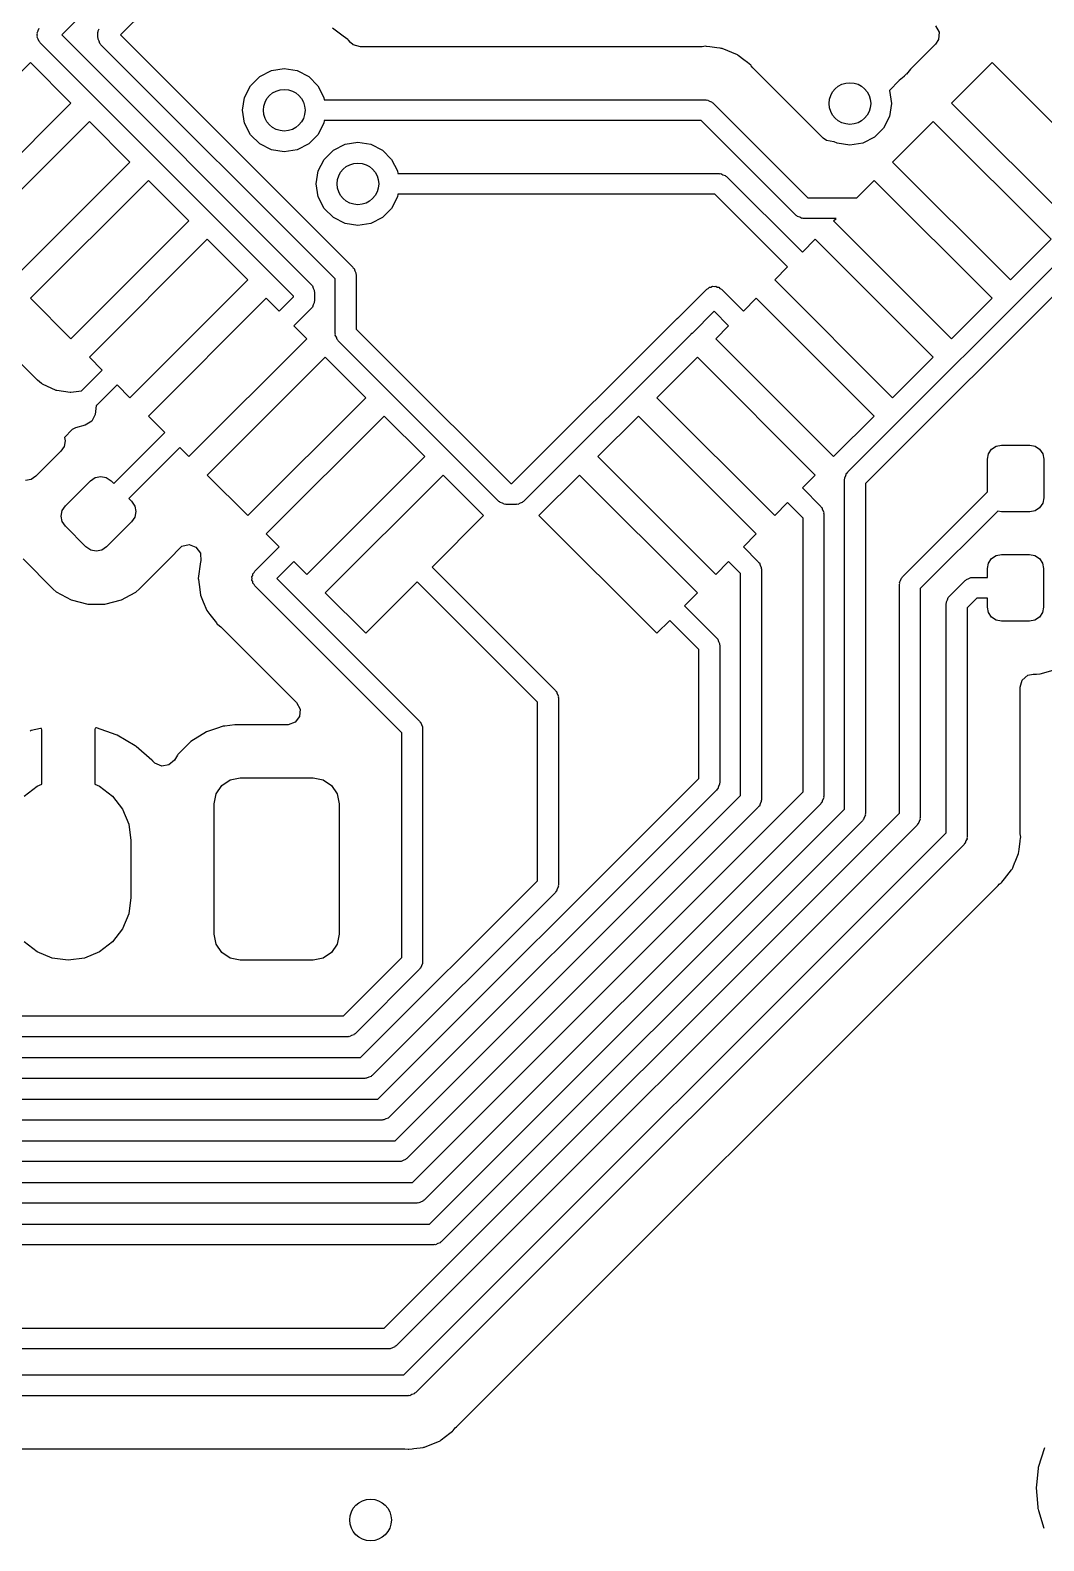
# Model space of a CAD drawing. Extents: x 1.41 to 5.39, y -5.53 to -2.36.
# Drawn here: x 4.738 to 5.12, y -3.606 to -3.035 of the extents above; entities that cross this region are included whole.
import ezdxf

# ---------------------------------------------------------------- set-up
doc = ezdxf.new("R2010")
doc.units = 0
doc.header["$MEASUREMENT"] = 0
doc.layers.add('BLACK', color=7, linetype='CONTINUOUS')

msp = doc.modelspace()

# ---------------------------------------------------------------- linework, layer by layer
at = {"layer": 'BLACK', "linetype": 'CONTINUOUS'}
for p, q in [((4.91931, -2.86724), (4.74946, -3.03708)), ((4.78136, -3.02743), (4.77171, -3.03708)), ((4.74016, -3.03688), (4.74026, -3.03658)), ((4.74016, -3.03728), (4.74016, -3.03688)), ((4.74026, -3.03758), (4.74016, -3.03728)), ((4.74021, -3.03627), (4.74058, -3.03553)), ((4.74026, -3.03658), (4.74021, -3.03627)), ((4.74021, -3.0379), (4.74026, -3.03758)), ((4.74058, -3.03553), (4.74059, -3.03549)), ((4.74059, -3.03549), (4.74062, -3.03546)), ((4.74062, -3.03545), (4.74091, -3.03457)), ((4.74062, -3.03546), (4.74062, -3.03545)), ((4.74946, -3.03708), (4.84377, -3.13139)), ((4.76315, -3.03613), (4.76325, -3.03583)), ((4.76315, -3.03803), (4.76315, -3.03613)), ((4.7632, -3.03552), (4.76362, -3.0347)), ((4.76325, -3.03583), (4.7632, -3.03552)), ((4.77171, -3.03708), (4.8595, -3.12487)), ((4.85586, -3.03754), (4.85173, -3.03454)), ((4.85761, -3.03881), (4.85586, -3.03754)), ((5.07958, -3.03357), (5.08092, -3.03603)), ((5.08092, -3.03603), (5.08072, -3.03881)), ((4.74058, -3.03863), (4.74021, -3.0379)), ((4.74059, -3.03867), (4.74058, -3.03863)), ((4.74062, -3.0387), (4.74059, -3.03867)), ((4.74062, -3.03872), (4.74062, -3.0387)), ((4.74091, -3.03959), (4.74062, -3.03872)), ((4.74117, -3.03978), (4.74091, -3.03959)), ((4.74131, -3.04006), (4.74117, -3.03978)), ((4.83705, -3.1358), (4.74131, -3.04006)), ((4.76325, -3.03833), (4.76315, -3.03803)), ((4.7632, -3.03865), (4.76325, -3.03833)), ((4.76362, -3.03947), (4.7632, -3.03865)), ((4.7639, -3.04034), (4.76362, -3.03947)), ((4.76416, -3.04053), (4.7639, -3.04034)), ((4.7643, -3.04081), (4.76416, -3.04053)), ((4.85278, -3.12929), (4.7643, -3.04081)), ((4.85778, -3.039), (4.85761, -3.03881)), ((4.85862, -3.03994), (4.85778, -3.039)), ((4.85778, -3.039), (4.85778, -3.039)), ((4.85963, -3.04079), (4.85862, -3.03994)), ((4.86231, -3.04158), (4.85963, -3.04079)), ((4.9908, -3.04158), (4.86231, -3.04158)), ((4.99145, -3.04154), (4.9908, -3.04158)), ((4.9927, -3.04137), (4.99145, -3.04154)), ((4.99302, -3.04141), (4.9927, -3.04137)), ((4.99427, -3.04158), (4.99302, -3.04141)), ((4.99696, -3.04193), (4.99427, -3.04158)), ((4.99427, -3.04158), (4.99427, -3.04158)), ((4.99427, -3.04158), (4.99427, -3.04158)), ((4.99819, -3.04209), (4.99696, -3.04193)), ((4.99863, -3.04215), (4.99819, -3.04209)), ((4.99895, -3.04219), (4.99863, -3.04215)), ((4.99863, -3.04215), (4.99863, -3.04215)), ((5.00478, -3.04461), (4.99895, -3.04219)), ((5.07958, -3.04059), (5.07015, -3.05002)), ((5.08072, -3.03881), (5.07958, -3.04059)), ((4.7155, -3.06968), (4.73766, -3.04752)), ((4.73766, -3.04752), (4.75297, -3.06283)), ((5.00504, -3.04481), (5.00478, -3.04461)), ((5.00716, -3.04643), (5.00504, -3.04481)), ((5.00504, -3.04481), (5.00504, -3.04481)), ((5.00853, -3.04748), (5.00716, -3.04643)), ((5.00979, -3.04845), (5.00853, -3.04748)), ((5.00853, -3.04748), (5.00853, -3.04748)), ((5.00998, -3.04871), (5.00979, -3.04845)), ((5.01055, -3.04945), (5.00998, -3.04871)), ((5.08565, -3.06283), (5.10096, -3.04752)), ((5.10096, -3.04752), (5.1455, -3.09206)), ((4.8208, -3.05628), (4.82428, -3.05279)), ((4.82428, -3.05279), (4.82867, -3.05056)), ((4.82867, -3.05056), (4.83354, -3.04979)), ((4.83354, -3.04979), (4.83841, -3.05056)), ((4.83841, -3.05056), (4.8428, -3.05279)), ((4.8428, -3.05279), (4.84628, -3.05628)), ((5.01098, -3.04993), (5.01055, -3.04945)), ((5.03713, -3.07609), (5.01098, -3.04993)), ((5.06587, -3.0543), (5.06216, -3.05801)), ((5.06779, -3.05275), (5.06587, -3.0543)), ((5.06853, -3.05187), (5.06773, -3.05268)), ((5.06773, -3.05268), (5.06779, -3.05275)), ((5.06861, -3.05194), (5.06853, -3.05187)), ((5.07015, -3.05002), (5.06861, -3.05194)), ((4.81779, -3.06553), (4.81856, -3.06067)), ((4.81856, -3.06067), (4.8208, -3.05628)), ((4.84628, -3.05628), (4.84852, -3.06067)), ((4.84852, -3.06067), (4.84866, -3.0616)), ((5.06216, -3.05801), (5.06222, -3.05813)), ((5.06222, -3.05813), (5.06299, -3.06299)), ((4.75297, -3.06283), (4.70843, -3.10737)), ((4.81856, -3.0704), (4.81779, -3.06553)), ((4.84866, -3.0616), (4.9927, -3.0616)), ((4.9927, -3.0616), (4.993, -3.0617)), ((4.993, -3.0617), (4.99332, -3.06165)), ((4.99332, -3.06165), (4.99414, -3.06206)), ((4.99414, -3.06206), (4.99501, -3.06235)), ((4.99501, -3.06235), (4.9952, -3.06261)), ((4.9952, -3.06261), (4.99548, -3.06275)), ((4.99548, -3.06275), (5.03134, -3.0986)), ((5.06299, -3.06299), (5.06222, -3.06786)), ((5.13019, -3.10737), (5.08565, -3.06283)), ((4.71539, -3.11433), (4.75993, -3.06979)), ((4.75993, -3.06979), (4.77524, -3.0851)), ((4.8208, -3.07479), (4.81856, -3.0704)), ((4.84852, -3.0704), (4.84628, -3.07479)), ((4.84866, -3.06947), (4.84852, -3.0704)), ((4.99107, -3.06947), (4.84866, -3.06947)), ((5.02692, -3.10533), (4.99107, -3.06947)), ((5.06222, -3.06786), (5.05998, -3.07225)), ((5.06337, -3.0851), (5.07869, -3.06979)), ((5.07869, -3.06979), (5.12323, -3.11433)), ((4.82428, -3.07827), (4.8208, -3.07479)), ((4.84628, -3.07479), (4.8428, -3.07827)), ((4.8565, -3.07838), (4.86137, -3.07761)), ((4.86137, -3.07761), (4.86623, -3.07838)), ((5.03841, -3.07701), (5.03713, -3.07609)), ((5.04117, -3.07751), (5.03841, -3.07701)), ((5.04134, -3.07744), (5.04117, -3.07751)), ((5.04238, -3.07797), (5.04134, -3.07744)), ((5.0565, -3.07573), (5.05211, -3.07797)), ((5.05998, -3.07225), (5.0565, -3.07573)), ((4.82867, -3.08051), (4.82428, -3.07827)), ((4.83354, -3.08128), (4.82867, -3.08051)), ((4.83841, -3.08051), (4.83354, -3.08128)), ((4.8428, -3.07827), (4.83841, -3.08051)), ((4.84862, -3.0841), (4.85211, -3.08062)), ((4.85211, -3.08062), (4.8565, -3.07838)), ((4.86623, -3.07838), (4.87062, -3.08062)), ((4.87062, -3.08062), (4.87411, -3.0841)), ((5.04724, -3.07874), (5.04238, -3.07797)), ((5.05211, -3.07797), (5.04724, -3.07874)), ((4.77524, -3.0851), (4.7307, -3.12965)), ((4.84562, -3.09336), (4.84639, -3.08849)), ((4.84639, -3.08849), (4.84862, -3.0841)), ((4.87411, -3.0841), (4.87634, -3.08849)), ((4.87634, -3.08849), (4.87649, -3.08942)), ((5.10792, -3.12965), (5.06337, -3.0851)), ((4.73766, -3.13661), (4.7822, -3.09206)), ((4.7822, -3.09206), (4.79751, -3.10737)), ((4.84639, -3.09823), (4.84562, -3.09336)), ((4.87649, -3.08942), (4.99786, -3.08942)), ((4.99786, -3.08942), (4.99816, -3.08952)), ((4.99816, -3.08952), (4.99847, -3.08947)), ((4.99847, -3.08947), (4.99929, -3.08989)), ((4.99929, -3.08989), (5.00017, -3.09017)), ((5.00017, -3.09017), (5.00036, -3.09043)), ((5.00036, -3.09043), (5.00064, -3.09058)), ((5.00064, -3.09058), (5.02927, -3.11921)), ((5.04987, -3.0986), (5.05641, -3.09206)), ((5.05641, -3.09206), (5.10096, -3.13661)), ((4.84862, -3.10262), (4.84639, -3.09823)), ((4.87634, -3.09823), (4.87411, -3.10262)), ((4.87649, -3.0973), (4.87634, -3.09823)), ((4.99623, -3.0973), (4.87649, -3.0973)), ((5.0237, -3.12477), (4.99623, -3.0973)), ((5.03134, -3.0986), (5.04987, -3.0986)), ((5.04641, -3.20226), (5.15335, -3.09532)), ((5.16007, -3.09973), (5.05313, -3.20668)), ((4.85211, -3.1061), (4.84862, -3.10262)), ((4.8565, -3.10834), (4.85211, -3.1061)), ((4.87062, -3.1061), (4.86623, -3.10834)), ((4.87411, -3.10262), (4.87062, -3.1061)), ((5.02721, -3.10547), (5.02692, -3.10533)), ((5.02739, -3.10573), (5.02721, -3.10547)), ((5.02827, -3.10601), (5.02739, -3.10573)), ((5.02909, -3.10643), (5.02827, -3.10601)), ((4.79751, -3.10737), (4.75297, -3.15192)), ((4.86137, -3.10911), (4.8565, -3.10834)), ((4.86623, -3.10834), (4.86137, -3.10911)), ((5.02941, -3.10638), (5.02909, -3.10643)), ((5.02971, -3.10648), (5.02941, -3.10638)), ((5.042, -3.10648), (5.02971, -3.10648)), ((5.0411, -3.10737), (5.042, -3.10648)), ((5.08565, -3.15192), (5.0411, -3.10737)), ((4.75993, -3.15888), (4.80447, -3.11433)), ((4.80447, -3.11433), (4.81978, -3.12965)), ((5.02927, -3.11921), (5.03414, -3.11433)), ((5.03414, -3.11433), (5.07869, -3.15888)), ((5.12323, -3.11433), (5.10792, -3.12965)), ((4.8595, -3.12487), (4.85964, -3.12516)), ((4.85964, -3.12516), (4.8599, -3.12534)), ((4.8599, -3.12534), (4.86019, -3.12622)), ((4.86019, -3.12622), (4.8606, -3.12704)), ((4.8606, -3.12704), (4.86056, -3.12735)), ((4.86056, -3.12735), (4.86065, -3.12766)), ((4.86065, -3.12766), (4.86065, -3.14827)), ((5.01883, -3.12965), (5.0237, -3.12477)), ((4.81978, -3.12965), (4.77524, -3.17419)), ((4.84377, -3.13139), (4.84392, -3.13167)), ((4.84392, -3.13167), (4.84417, -3.13186)), ((4.84417, -3.13186), (4.84446, -3.13273)), ((4.84446, -3.13273), (4.84488, -3.13356)), ((4.84488, -3.13356), (4.84483, -3.13387)), ((4.84483, -3.13387), (4.84492, -3.13417)), ((4.84492, -3.13417), (4.84492, -3.13767)), ((4.85278, -3.1499), (4.85278, -3.12929)), ((4.98243, -3.14389), (4.99314, -3.13318)), ((4.99314, -3.13318), (4.99369, -3.1329)), ((4.99369, -3.1329), (4.99414, -3.13246)), ((4.99414, -3.13246), (4.99475, -3.13236)), ((4.99475, -3.13236), (4.99531, -3.13208)), ((4.99531, -3.13208), (4.99592, -3.13218)), ((4.99592, -3.13218), (4.99654, -3.13208)), ((4.99654, -3.13208), (4.99709, -3.13236)), ((4.99709, -3.13236), (4.99771, -3.13246)), ((4.99771, -3.13246), (4.99815, -3.1329)), ((4.99815, -3.1329), (4.99871, -3.13318)), ((4.99871, -3.13318), (5.007, -3.14148)), ((5.06337, -3.17419), (5.01883, -3.12965)), ((4.75297, -3.15192), (4.73766, -3.13661)), ((4.7822, -3.18115), (4.82674, -3.13661)), ((4.82674, -3.13661), (4.83162, -3.14148)), ((4.83162, -3.14148), (4.83705, -3.13604)), ((4.83705, -3.13604), (4.83705, -3.1358)), ((4.84377, -3.14046), (4.83718, -3.14704)), ((4.84392, -3.14017), (4.84377, -3.14046)), ((4.84417, -3.13999), (4.84392, -3.14017)), ((4.84446, -3.13911), (4.84417, -3.13999)), ((4.84488, -3.13829), (4.84446, -3.13911)), ((4.84492, -3.13767), (4.84483, -3.13798)), ((4.84483, -3.13798), (4.84488, -3.13829)), ((5.007, -3.14148), (5.01187, -3.13661)), ((5.01187, -3.13661), (5.05641, -3.18115)), ((5.10096, -3.13661), (5.08565, -3.15192)), ((4.91954, -3.20669), (4.98193, -3.1443)), ((4.98193, -3.1443), (4.98211, -3.14421)), ((4.98211, -3.14421), (4.98235, -3.14397)), ((4.98235, -3.14397), (4.9824, -3.1439)), ((4.9824, -3.1439), (4.98243, -3.14389)), ((4.99592, -3.14153), (4.98759, -3.14987)), ((5.00143, -3.14704), (4.99592, -3.14153)), ((4.72216, -3.14942), (4.74015, -3.16741)), ((4.84206, -3.15192), (4.79751, -3.19646)), ((4.83718, -3.14704), (4.84206, -3.15192)), ((4.85288, -3.1502), (4.85278, -3.1499)), ((4.85283, -3.15052), (4.85288, -3.1502)), ((4.85325, -3.15134), (4.85283, -3.15052)), ((4.85353, -3.15222), (4.85325, -3.15134)), ((4.86065, -3.14827), (4.87483, -3.16245)), ((4.98709, -3.15028), (4.92395, -3.21341)), ((4.98712, -3.15027), (4.98709, -3.15028)), ((4.98717, -3.15019), (4.98712, -3.15027)), ((4.98741, -3.14996), (4.98717, -3.15019)), ((4.98759, -3.14987), (4.98741, -3.14996)), ((4.99656, -3.15192), (5.00143, -3.14704)), ((5.0411, -3.19646), (4.99656, -3.15192)), ((4.85379, -3.1524), (4.85353, -3.15222)), ((4.85393, -3.15269), (4.85379, -3.1524)), ((4.86926, -3.16802), (4.85393, -3.15269)), ((4.7648, -3.16375), (4.75993, -3.15888)), ((4.80447, -3.20342), (4.84901, -3.15888)), ((4.84901, -3.15888), (4.86433, -3.17419)), ((4.87483, -3.16245), (4.87483, -3.16245)), ((4.87483, -3.16245), (4.91908, -3.20669)), ((4.97429, -3.17419), (4.9896, -3.15888)), ((4.9896, -3.15888), (5.03414, -3.20342)), ((5.07869, -3.15888), (5.06337, -3.17419)), ((4.74015, -3.16741), (4.74026, -3.1675)), ((4.74026, -3.1675), (4.74183, -3.16876)), ((4.74183, -3.16876), (4.74183, -3.16876)), ((4.74183, -3.16876), (4.74207, -3.16896)), ((4.74207, -3.16896), (4.74729, -3.17133)), ((4.75697, -3.17158), (4.7648, -3.16375)), ((4.91466, -3.21341), (4.86926, -3.16802)), ((4.86926, -3.16802), (4.86926, -3.16802)), ((4.74729, -3.17133), (4.74764, -3.17138)), ((4.74764, -3.17138), (4.74764, -3.17138)), ((4.74764, -3.17138), (4.75262, -3.17209)), ((4.75262, -3.17209), (4.75297, -3.17214)), ((4.75297, -3.17214), (4.75693, -3.17158)), ((4.75693, -3.17158), (4.75697, -3.17158)), ((4.77037, -3.16932), (4.76255, -3.17714)), ((4.77524, -3.17419), (4.77037, -3.16932)), ((4.86433, -3.17419), (4.81978, -3.21873)), ((5.01883, -3.21873), (4.97429, -3.17419)), ((4.76207, -3.18049), (4.76091, -3.18303)), ((4.76254, -3.17719), (4.76207, -3.18049)), ((4.76255, -3.17714), (4.76254, -3.17719)), ((4.75346, -3.18622), (4.75051, -3.18918)), ((4.75472, -3.18553), (4.75346, -3.18622)), ((4.75839, -3.18459), (4.75472, -3.18553)), ((4.76091, -3.18303), (4.75839, -3.18459)), ((4.78847, -3.18741), (4.7822, -3.18115)), ((4.82674, -3.22569), (4.87129, -3.18115)), ((4.87129, -3.18115), (4.8866, -3.19646)), ((4.95202, -3.19646), (4.96733, -3.18115)), ((4.96733, -3.18115), (5.01187, -3.22569)), ((5.05641, -3.18115), (5.0411, -3.19646)), ((4.75078, -3.19053), (4.75036, -3.19264)), ((4.75051, -3.18918), (4.75078, -3.19053)), ((4.76921, -3.20667), (4.78847, -3.18741)), ((4.74916, -3.19442), (4.7397, -3.20389)), ((4.75036, -3.19264), (4.74916, -3.19442)), ((4.79404, -3.19298), (4.77478, -3.21224)), ((4.79751, -3.19646), (4.79404, -3.19298)), ((4.8866, -3.19646), (4.84206, -3.241)), ((4.99656, -3.241), (4.95202, -3.19646)), ((5.09921, -3.19744), (5.09962, -3.19541)), ((5.09921, -3.20979), (5.09921, -3.19744)), ((5.09962, -3.19541), (5.10077, -3.19368)), ((5.10077, -3.19368), (5.10249, -3.19253)), ((5.10249, -3.19253), (5.10453, -3.19213)), ((5.10453, -3.19213), (5.11516, -3.19213)), ((5.11516, -3.19213), (5.11719, -3.19253)), ((5.11719, -3.19253), (5.11892, -3.19368)), ((5.11892, -3.19368), (5.12007, -3.19541)), ((5.12007, -3.19541), (5.12047, -3.19744)), ((5.12047, -3.19744), (5.12047, -3.21201)), ((4.81978, -3.21873), (4.80447, -3.20342)), ((4.84901, -3.24796), (4.89356, -3.20342)), ((4.89356, -3.20342), (4.90887, -3.21873)), ((4.92975, -3.21873), (4.94506, -3.20342)), ((4.94506, -3.20342), (4.9896, -3.24796)), ((5.03414, -3.20342), (5.02927, -3.20829)), ((5.04572, -3.20361), (5.04601, -3.20273)), ((5.04601, -3.20273), (5.04627, -3.20254)), ((5.04627, -3.20254), (5.04641, -3.20226)), ((4.73791, -3.20508), (4.7358, -3.2055)), ((4.7397, -3.20389), (4.73791, -3.20508)), ((4.75084, -3.21502), (4.7603, -3.20556)), ((4.7603, -3.20556), (4.76209, -3.20436)), ((4.76209, -3.20436), (4.7642, -3.20395)), ((4.7642, -3.20395), (4.76631, -3.20436)), ((4.76631, -3.20436), (4.7681, -3.20556)), ((4.7681, -3.20556), (4.76921, -3.20667)), ((4.91908, -3.20669), (4.91954, -3.20669)), ((5.02927, -3.20829), (5.03625, -3.21527)), ((5.04526, -3.20504), (5.04535, -3.20474)), ((5.04526, -3.32976), (5.04526, -3.20504)), ((5.04531, -3.20443), (5.04572, -3.20361)), ((5.04535, -3.20474), (5.04531, -3.20443)), ((5.05313, -3.20668), (5.05313, -3.33139)), ((4.77478, -3.21224), (4.77589, -3.21335)), ((4.77589, -3.21335), (4.77708, -3.21514)), ((4.91494, -3.21356), (4.91466, -3.21341)), ((4.91513, -3.21382), (4.91494, -3.21356)), ((4.91601, -3.2141), (4.91513, -3.21382)), ((4.91683, -3.21452), (4.91601, -3.2141)), ((4.91714, -3.21447), (4.91683, -3.21452)), ((4.91745, -3.21457), (4.91714, -3.21447)), ((4.92117, -3.21457), (4.91745, -3.21457)), ((4.92147, -3.21447), (4.92117, -3.21457)), ((4.92179, -3.21452), (4.92147, -3.21447)), ((4.92261, -3.2141), (4.92179, -3.21452)), ((4.92348, -3.21382), (4.92261, -3.2141)), ((4.92367, -3.21356), (4.92348, -3.21382)), ((4.92395, -3.21341), (4.92367, -3.21356)), ((5.0237, -3.21386), (5.01883, -3.21873)), ((5.02953, -3.21968), (5.0237, -3.21386)), ((5.0671, -3.2419), (5.09921, -3.20979)), ((5.12007, -3.21404), (5.11892, -3.21577)), ((5.12047, -3.21201), (5.12007, -3.21404)), ((4.74922, -3.21892), (4.74964, -3.21681)), ((4.74964, -3.22103), (4.74922, -3.21892)), ((4.74964, -3.21681), (4.75084, -3.21502)), ((4.77708, -3.21936), (4.77589, -3.22115)), ((4.77708, -3.21514), (4.7775, -3.21725)), ((4.7775, -3.21725), (4.77708, -3.21936)), ((4.90887, -3.21873), (4.88938, -3.23822)), ((4.97429, -3.26327), (4.92975, -3.21873)), ((5.02953, -3.32324), (5.02953, -3.21968)), ((5.03625, -3.21527), (5.03639, -3.21555)), ((5.03639, -3.21555), (5.03665, -3.21574)), ((5.03665, -3.21574), (5.03693, -3.21661)), ((5.03693, -3.21661), (5.03735, -3.21744)), ((5.03735, -3.21744), (5.0373, -3.21775)), ((5.0373, -3.21775), (5.0374, -3.21805)), ((5.0374, -3.21805), (5.0374, -3.32487)), ((5.1031, -3.21704), (5.07382, -3.24632)), ((5.10453, -3.21732), (5.1031, -3.21704)), ((5.11516, -3.21732), (5.10453, -3.21732)), ((5.11719, -3.21692), (5.11516, -3.21732)), ((5.11892, -3.21577), (5.11719, -3.21692)), ((4.75084, -3.22282), (4.74964, -3.22103)), ((4.75863, -3.23061), (4.75084, -3.22282)), ((4.77589, -3.22115), (4.76642, -3.23061)), ((4.83162, -3.23056), (4.82674, -3.22569)), ((5.01187, -3.22569), (5.007, -3.23056)), ((4.76042, -3.23181), (4.75863, -3.23061)), ((4.76253, -3.23223), (4.76042, -3.23181)), ((4.76464, -3.23181), (4.76253, -3.23223)), ((4.76642, -3.23061), (4.76464, -3.23181)), ((4.79293, -3.23216), (4.79308, -3.23195)), ((4.79308, -3.23195), (4.79315, -3.232)), ((4.79315, -3.232), (4.79484, -3.23032)), ((4.79484, -3.23032), (4.79758, -3.22973)), ((4.79758, -3.22973), (4.80019, -3.23072)), ((4.80019, -3.23072), (4.80186, -3.23296)), ((4.82243, -3.23975), (4.83162, -3.23056)), ((5.007, -3.23056), (5.01263, -3.23619)), ((4.73486, -3.23515), (4.7463, -3.24659)), ((4.77876, -3.24659), (4.79187, -3.23348)), ((4.79187, -3.23348), (4.79281, -3.23238)), ((4.79281, -3.23238), (4.79293, -3.23216)), ((4.80187, -3.23628), (4.80105, -3.24253)), ((4.80186, -3.23296), (4.802, -3.23596)), ((4.802, -3.23598), (4.80187, -3.23628)), ((4.802, -3.23596), (4.802, -3.23598)), ((4.83718, -3.23613), (4.83078, -3.24253)), ((4.84206, -3.241), (4.83718, -3.23613)), ((5.00143, -3.23613), (4.99656, -3.241)), ((5.00591, -3.2406), (5.00143, -3.23613)), ((5.01263, -3.23619), (5.01277, -3.23647)), ((5.01277, -3.23647), (5.01303, -3.23666)), ((5.01303, -3.23666), (5.01331, -3.23753)), ((5.01331, -3.23753), (5.01373, -3.23836)), ((5.09918, -3.23878), (5.09959, -3.23675)), ((5.09959, -3.23675), (5.10074, -3.23502)), ((5.10074, -3.23502), (5.10247, -3.23387)), ((5.10247, -3.23387), (5.1045, -3.23346)), ((5.1045, -3.23346), (5.11513, -3.23346)), ((5.11513, -3.23346), (5.11716, -3.23387)), ((5.11716, -3.23387), (5.11889, -3.23502)), ((5.11889, -3.23502), (5.12004, -3.23675)), ((5.12004, -3.23675), (5.12044, -3.23878)), ((4.80105, -3.24253), (4.80109, -3.24286)), ((4.80109, -3.24286), (4.80159, -3.24666)), ((4.82132, -3.24192), (4.82161, -3.24136)), ((4.82142, -3.24253), (4.82132, -3.24192)), ((4.82132, -3.24315), (4.82142, -3.24253)), ((4.82161, -3.24371), (4.82132, -3.24315)), ((4.82161, -3.24136), (4.8217, -3.24075)), ((4.8217, -3.24075), (4.82214, -3.24031)), ((4.82214, -3.24031), (4.82243, -3.23975)), ((4.83078, -3.24253), (4.88467, -3.29643)), ((4.88938, -3.23822), (4.93599, -3.28482)), ((5.00591, -3.32462), (5.00591, -3.2406)), ((5.01373, -3.23836), (5.01368, -3.23867)), ((5.01368, -3.23867), (5.01378, -3.23897)), ((5.01378, -3.23897), (5.01378, -3.32625)), ((5.06599, -3.24407), (5.06641, -3.24325)), ((5.06641, -3.24325), (5.0667, -3.24237)), ((5.0667, -3.24237), (5.06695, -3.24218)), ((5.06695, -3.24218), (5.0671, -3.2419)), ((5.08481, -3.24924), (5.09078, -3.24328)), ((5.09078, -3.24328), (5.09106, -3.24313)), ((5.09106, -3.24313), (5.09124, -3.24288)), ((5.09124, -3.24288), (5.09212, -3.24259)), ((5.09212, -3.24259), (5.09294, -3.24217)), ((5.09294, -3.24217), (5.09326, -3.24222)), ((5.09326, -3.24222), (5.09356, -3.24213)), ((5.09356, -3.24213), (5.09918, -3.24213)), ((5.09918, -3.24213), (5.09918, -3.23878)), ((5.12044, -3.23878), (5.12044, -3.25335)), ((4.7463, -3.24659), (4.7474, -3.24754)), ((4.7474, -3.24754), (4.75305, -3.25064)), ((4.772, -3.25064), (4.77538, -3.24879)), ((4.77538, -3.24879), (4.77743, -3.24766)), ((4.77743, -3.24766), (4.77765, -3.24754)), ((4.77743, -3.24766), (4.77743, -3.24766)), ((4.77765, -3.24754), (4.77876, -3.24659)), ((4.80159, -3.24666), (4.80187, -3.24879)), ((4.80187, -3.24879), (4.80292, -3.25133)), ((4.8217, -3.24432), (4.82161, -3.24371)), ((4.82214, -3.24476), (4.8217, -3.24432)), ((4.82243, -3.24532), (4.82214, -3.24476)), ((4.87795, -3.30084), (4.82243, -3.24532)), ((4.86433, -3.26327), (4.84901, -3.24796)), ((4.88381, -3.24378), (4.86433, -3.26327)), ((4.92927, -3.28924), (4.88381, -3.24378)), ((4.9896, -3.24796), (4.98473, -3.25283)), ((5.06594, -3.24469), (5.06604, -3.24438)), ((5.06594, -3.33131), (5.06594, -3.24469)), ((5.06604, -3.24438), (5.06599, -3.24407)), ((5.07382, -3.24632), (5.07382, -3.33294)), ((4.75305, -3.25064), (4.7593, -3.25225)), ((4.7593, -3.25225), (4.76575, -3.25225)), ((4.76575, -3.25225), (4.772, -3.25064)), ((4.80292, -3.25133), (4.80428, -3.25462)), ((4.80428, -3.25462), (4.80543, -3.25611)), ((4.98473, -3.25283), (4.9969, -3.265)), ((5.08366, -3.25202), (5.08376, -3.25172)), ((5.08366, -3.33865), (5.08366, -3.25202)), ((5.08371, -3.25141), (5.08413, -3.25059)), ((5.08376, -3.25172), (5.08371, -3.25141)), ((5.08413, -3.25059), (5.08441, -3.24971)), ((5.08441, -3.24971), (5.08467, -3.24952)), ((5.08467, -3.24952), (5.08481, -3.24924)), ((5.09519, -3.25), (5.09154, -3.25365)), ((5.09154, -3.25365), (5.09154, -3.34028)), ((5.09918, -3.25), (5.09519, -3.25)), ((5.09918, -3.25335), (5.09918, -3.25)), ((5.09959, -3.25538), (5.09918, -3.25335)), ((5.12044, -3.25335), (5.12004, -3.25538)), ((4.80543, -3.25611), (4.80793, -3.25936)), ((4.80793, -3.25936), (4.80793, -3.25936)), ((4.80793, -3.25936), (4.80812, -3.25962)), ((4.80812, -3.25962), (4.80838, -3.25982)), ((4.80838, -3.25982), (4.80838, -3.25982)), ((4.80838, -3.25982), (4.80912, -3.26039)), ((4.80912, -3.26039), (4.80961, -3.26081)), ((4.97916, -3.2584), (4.97429, -3.26327)), ((4.99018, -3.26942), (4.97916, -3.2584)), ((5.10074, -3.2571), (5.09959, -3.25538)), ((5.10247, -3.25826), (5.10074, -3.2571)), ((5.1045, -3.25866), (5.10247, -3.25826)), ((5.11513, -3.25866), (5.1045, -3.25866)), ((5.11716, -3.25826), (5.11513, -3.25866)), ((5.11889, -3.2571), (5.11716, -3.25826)), ((5.12004, -3.25538), (5.11889, -3.2571)), ((4.80961, -3.26081), (4.83822, -3.28943)), ((4.9969, -3.265), (4.99704, -3.26528)), ((4.99704, -3.26528), (4.9973, -3.26547)), ((4.9973, -3.26547), (4.99758, -3.26635)), ((4.99018, -3.31811), (4.99018, -3.26942)), ((4.99758, -3.26635), (4.998, -3.26717)), ((4.998, -3.26717), (4.99795, -3.26748)), ((4.99795, -3.26748), (4.99805, -3.26778)), ((4.99805, -3.26778), (4.99805, -3.31974)), ((5.11912, -3.27857), (5.12405, -3.27714)), ((5.11156, -3.28364), (5.11234, -3.28096)), ((5.11234, -3.28096), (5.11446, -3.27913)), ((5.11446, -3.27913), (5.11652, -3.27868)), ((5.11652, -3.27868), (5.11769, -3.27868)), ((5.11769, -3.27868), (5.11912, -3.27857)), ((4.93599, -3.28482), (4.93613, -3.28511)), ((4.93613, -3.28511), (4.93639, -3.28529)), ((4.93639, -3.28529), (4.93667, -3.28617)), ((4.93667, -3.28617), (4.93709, -3.28699)), ((4.93709, -3.28699), (4.93704, -3.28731)), ((4.93704, -3.28731), (4.93714, -3.28761)), ((4.93714, -3.28761), (4.93714, -3.3584)), ((5.11156, -3.33839), (5.11156, -3.28364)), ((4.83936, -3.29467), (4.83769, -3.2969)), ((4.83822, -3.28943), (4.83956, -3.29188)), ((4.83956, -3.29188), (4.83936, -3.29467)), ((4.92927, -3.35677), (4.92927, -3.28924)), ((4.73793, -3.30005), (4.73749, -3.3002)), ((4.74144, -3.2992), (4.73793, -3.30005)), ((4.74181, -3.29925), (4.74144, -3.2992)), ((4.74197, -3.29979), (4.74181, -3.29925)), ((4.74197, -3.32033), (4.74197, -3.29979)), ((4.76213, -3.29909), (4.76197, -3.29962)), ((4.76197, -3.29962), (4.76197, -3.32033)), ((4.76253, -3.29903), (4.76213, -3.29909)), ((4.76257, -3.29904), (4.76253, -3.29903)), ((4.76999, -3.30161), (4.76257, -3.29904)), ((4.808, -3.29925), (4.80418, -3.30053)), ((4.81052, -3.29841), (4.808, -3.29925)), ((4.81078, -3.29833), (4.81052, -3.29841)), ((4.81052, -3.29841), (4.81052, -3.29841)), ((4.81105, -3.2983), (4.81078, -3.29833)), ((4.81482, -3.29791), (4.81105, -3.2983)), ((4.81105, -3.2983), (4.81105, -3.2983)), ((4.81494, -3.29789), (4.81482, -3.29791)), ((4.81482, -3.29791), (4.81482, -3.29791)), ((4.83472, -3.29789), (4.81494, -3.29789)), ((4.83507, -3.29788), (4.83472, -3.29789)), ((4.83769, -3.2969), (4.83507, -3.29788)), ((4.88467, -3.29643), (4.88482, -3.29671)), ((4.88482, -3.29671), (4.88507, -3.2969)), ((4.88507, -3.2969), (4.88536, -3.29778)), ((4.88536, -3.29778), (4.88578, -3.2986)), ((4.88578, -3.2986), (4.88573, -3.29891)), ((4.88573, -3.29891), (4.88583, -3.29921)), ((4.88583, -3.29921), (4.88583, -3.38747)), ((4.77041, -3.30181), (4.76999, -3.30161)), ((4.77721, -3.30574), (4.77041, -3.30181)), ((4.77759, -3.30602), (4.77721, -3.30574)), ((4.78352, -3.31116), (4.77759, -3.30602)), ((4.79825, -3.30419), (4.79333, -3.30912)), ((4.80418, -3.30053), (4.79825, -3.30419)), ((4.87795, -3.38584), (4.87795, -3.30084)), ((4.78385, -3.3115), (4.78352, -3.31116)), ((4.78395, -3.31163), (4.78385, -3.3115)), ((4.78467, -3.31238), (4.78395, -3.31163)), ((4.79207, -3.31117), (4.79, -3.31304)), ((4.79318, -3.30937), (4.79207, -3.31117)), ((4.79333, -3.30912), (4.79318, -3.30937)), ((4.79318, -3.30937), (4.79318, -3.30937)), ((4.78724, -3.31349), (4.78467, -3.31238)), ((4.79, -3.31304), (4.78724, -3.31349)), ((4.73527, -3.32483), (4.74016, -3.32108)), ((4.74016, -3.32108), (4.74197, -3.32033)), ((4.76197, -3.32033), (4.76378, -3.32108)), ((4.76378, -3.32108), (4.76867, -3.32483)), ((4.80784, -3.32399), (4.80997, -3.3208)), ((4.80997, -3.3208), (4.81316, -3.31866)), ((4.81316, -3.31866), (4.81693, -3.31791)), ((4.81693, -3.31791), (4.84449, -3.31791)), ((4.84449, -3.31791), (4.84825, -3.31866)), ((4.84825, -3.31866), (4.85145, -3.3208)), ((4.85145, -3.3208), (4.85358, -3.32399)), ((4.8689, -3.43938), (4.99018, -3.31811)), ((4.9969, -3.32252), (4.87332, -3.4461)), ((4.88193, -3.47084), (5.02953, -3.32324)), ((4.99704, -3.32224), (4.9969, -3.32252)), ((4.9973, -3.32205), (4.99704, -3.32224)), ((4.99758, -3.32117), (4.9973, -3.32205)), ((4.998, -3.32035), (4.99758, -3.32117)), ((4.99805, -3.31974), (4.99795, -3.32004)), ((4.99795, -3.32004), (4.998, -3.32035)), ((4.76867, -3.32483), (4.77243, -3.32972)), ((4.80709, -3.32776), (4.80784, -3.32399)), ((4.80709, -3.37697), (4.80709, -3.32776)), ((4.85358, -3.32399), (4.85433, -3.32776)), ((4.85433, -3.32776), (4.85433, -3.37697)), ((4.87542, -3.45511), (5.00591, -3.32462)), ((5.01263, -3.32904), (4.87983, -3.46183)), ((5.03625, -3.32766), (4.88635, -3.47756)), ((5.01277, -3.32875), (5.01263, -3.32904)), ((5.01303, -3.32857), (5.01277, -3.32875)), ((5.01331, -3.32769), (5.01303, -3.32857)), ((5.01373, -3.32687), (5.01331, -3.32769)), ((5.01378, -3.32625), (5.01368, -3.32655)), ((5.01368, -3.32655), (5.01373, -3.32687)), ((5.03639, -3.32737), (5.03625, -3.32766)), ((5.03665, -3.32719), (5.03639, -3.32737)), ((5.03693, -3.32631), (5.03665, -3.32719)), ((5.03735, -3.32549), (5.03693, -3.32631)), ((5.0374, -3.32487), (5.0373, -3.32518)), ((5.0373, -3.32518), (5.03735, -3.32549)), ((4.77243, -3.32972), (4.77479, -3.33542)), ((4.87134, -3.52592), (5.06594, -3.33131)), ((4.88845, -3.48657), (5.04526, -3.32976)), ((5.05198, -3.33417), (4.89286, -3.49329)), ((5.05212, -3.33389), (5.05198, -3.33417)), ((5.05238, -3.3337), (5.05212, -3.33389)), ((5.05266, -3.33283), (5.05238, -3.3337)), ((5.05308, -3.332), (5.05266, -3.33283)), ((5.05313, -3.33139), (5.05303, -3.33169)), ((5.05303, -3.33169), (5.05308, -3.332)), ((5.07335, -3.33438), (5.07307, -3.33526)), ((5.07377, -3.33356), (5.07335, -3.33438)), ((5.07382, -3.33294), (5.07372, -3.33325)), ((5.07372, -3.33325), (5.07377, -3.33356)), ((4.77479, -3.33542), (4.77559, -3.34154)), ((5.07267, -3.33573), (4.87576, -3.53264)), ((4.87868, -3.54363), (5.08366, -3.33865)), ((5.07281, -3.33545), (5.07267, -3.33573)), ((5.07307, -3.33526), (5.07281, -3.33545)), ((5.09154, -3.34028), (5.09144, -3.34059)), ((5.1116, -3.33904), (5.11156, -3.33839)), ((5.11176, -3.34028), (5.1116, -3.33904)), ((5.11172, -3.34061), (5.11176, -3.34028)), ((4.77559, -3.34154), (4.77559, -3.36319)), ((5.09038, -3.34307), (4.88309, -3.55036)), ((5.09053, -3.34278), (5.09038, -3.34307)), ((5.09078, -3.3426), (5.09053, -3.34278)), ((5.09107, -3.34172), (5.09078, -3.3426)), ((5.09149, -3.3409), (5.09107, -3.34172)), ((5.09144, -3.34059), (5.09149, -3.3409)), ((5.11094, -3.34654), (5.11114, -3.34504)), ((5.11114, -3.34504), (5.11156, -3.34185)), ((5.11156, -3.34185), (5.11172, -3.34061)), ((5.11156, -3.34185), (5.11156, -3.34185)), ((5.10852, -3.35237), (5.10873, -3.35188)), ((5.10873, -3.35188), (5.1096, -3.34976)), ((5.1096, -3.34976), (5.10967, -3.34959)), ((5.10967, -3.34959), (5.11094, -3.34654)), ((4.86239, -3.42365), (4.92927, -3.35677)), ((5.10369, -3.35814), (5.10443, -3.35757)), ((5.10443, -3.35757), (5.10468, -3.35737)), ((5.10468, -3.35737), (5.10565, -3.35611)), ((5.10565, -3.35611), (5.10833, -3.35262)), ((5.10565, -3.35611), (5.10565, -3.35611)), ((5.10833, -3.35262), (5.10852, -3.35237)), ((5.10833, -3.35262), (5.10833, -3.35262)), ((4.77559, -3.36319), (4.77479, -3.3693)), ((4.93599, -3.36118), (4.8668, -3.43037)), ((4.89859, -3.56317), (5.1032, -3.35856)), ((4.93613, -3.3609), (4.93599, -3.36118)), ((4.93639, -3.36072), (4.93613, -3.3609)), ((4.93667, -3.35984), (4.93639, -3.36072)), ((4.93709, -3.35902), (4.93667, -3.35984)), ((4.93714, -3.3584), (4.93704, -3.3587)), ((4.93704, -3.3587), (4.93709, -3.35902)), ((5.1032, -3.35856), (5.10369, -3.35814)), ((4.77479, -3.3693), (4.77243, -3.375)), ((4.74016, -3.38365), (4.73527, -3.37989)), ((4.76867, -3.37989), (4.76378, -3.38365)), ((4.77243, -3.375), (4.76867, -3.37989)), ((4.80784, -3.38074), (4.80709, -3.37697)), ((4.85433, -3.37697), (4.85358, -3.38074)), ((4.74585, -3.38601), (4.74016, -3.38365)), ((4.75197, -3.38681), (4.74585, -3.38601)), ((4.75808, -3.38601), (4.75197, -3.38681)), ((4.76378, -3.38365), (4.75808, -3.38601)), ((4.80997, -3.38393), (4.80784, -3.38074)), ((4.81316, -3.38606), (4.80997, -3.38393)), ((4.81693, -3.38681), (4.81316, -3.38606)), ((4.84825, -3.38606), (4.84449, -3.38681)), ((4.85145, -3.38393), (4.84825, -3.38606)), ((4.85358, -3.38074), (4.85145, -3.38393)), ((4.85587, -3.40792), (4.87795, -3.38584)), ((4.84449, -3.38681), (4.81693, -3.38681)), ((4.88467, -3.39025), (4.86029, -3.41464)), ((4.88482, -3.38997), (4.88467, -3.39025)), ((4.88507, -3.38979), (4.88482, -3.38997)), ((4.88536, -3.38891), (4.88507, -3.38979)), ((4.88578, -3.38809), (4.88536, -3.38891)), ((4.88583, -3.38747), (4.88573, -3.38777)), ((4.88573, -3.38777), (4.88578, -3.38809)), ((4.64414, -3.40792), (4.85587, -3.40792)), ((4.86029, -3.41464), (4.86, -3.41479)), ((4.8575, -3.4158), (4.64414, -3.4158)), ((4.8578, -3.4157), (4.8575, -3.4158)), ((4.85812, -3.41575), (4.8578, -3.4157)), ((4.85894, -3.41533), (4.85812, -3.41575)), ((4.85982, -3.41504), (4.85894, -3.41533)), ((4.86, -3.41479), (4.85982, -3.41504)), ((4.59367, -3.42365), (4.86239, -3.42365)), ((4.86402, -3.43152), (4.5953, -3.43152)), ((4.86432, -3.43143), (4.86402, -3.43152)), ((4.86463, -3.43148), (4.86432, -3.43143)), ((4.86545, -3.43106), (4.86463, -3.43148)), ((4.86633, -3.43077), (4.86545, -3.43106)), ((4.86652, -3.43052), (4.86633, -3.43077)), ((4.8668, -3.43037), (4.86652, -3.43052)), ((4.60019, -3.43938), (4.8689, -3.43938)), ((4.87053, -3.44725), (4.60182, -3.44725)), ((4.87083, -3.44716), (4.87053, -3.44725)), ((4.87115, -3.44721), (4.87083, -3.44716)), ((4.87197, -3.44679), (4.87115, -3.44721)), ((4.87285, -3.4465), (4.87197, -3.44679)), ((4.87303, -3.44624), (4.87285, -3.4465)), ((4.87332, -3.4461), (4.87303, -3.44624)), ((4.6067, -3.45511), (4.87542, -3.45511)), ((4.87705, -3.46298), (4.60833, -3.46298)), ((4.87735, -3.46288), (4.87705, -3.46298)), ((4.87766, -3.46293), (4.87735, -3.46288)), ((4.87849, -3.46252), (4.87766, -3.46293)), ((4.87936, -3.46223), (4.87849, -3.46252)), ((4.87955, -3.46197), (4.87936, -3.46223)), ((4.87983, -3.46183), (4.87955, -3.46197)), ((4.61322, -3.47084), (4.88193, -3.47084)), ((4.88356, -3.47871), (4.61485, -3.47871)), ((4.88387, -3.47861), (4.88356, -3.47871)), ((4.88418, -3.47866), (4.88387, -3.47861)), ((4.885, -3.47824), (4.88418, -3.47866)), ((4.88588, -3.47796), (4.885, -3.47824)), ((4.88606, -3.4777), (4.88588, -3.47796)), ((4.88635, -3.47756), (4.88606, -3.4777)), ((4.61973, -3.48657), (4.88845, -3.48657)), ((4.89008, -3.49444), (4.62136, -3.49444)), ((4.89038, -3.49434), (4.89008, -3.49444)), ((4.89069, -3.49439), (4.89038, -3.49434)), ((4.89152, -3.49397), (4.89069, -3.49439)), ((4.89239, -3.49369), (4.89152, -3.49397)), ((4.89258, -3.49343), (4.89239, -3.49369)), ((4.89286, -3.49329), (4.89258, -3.49343)), ((4.68769, -3.52592), (4.87134, -3.52592)), ((4.87297, -3.53379), (4.68305, -3.53379)), ((4.87327, -3.53369), (4.87297, -3.53379)), ((4.87359, -3.53374), (4.87327, -3.53369)), ((4.87441, -3.53332), (4.87359, -3.53374)), ((4.87529, -3.53304), (4.87441, -3.53332)), ((4.87547, -3.53278), (4.87529, -3.53304)), ((4.87576, -3.53264), (4.87547, -3.53278)), ((4.68504, -3.54363), (4.87868, -3.54363)), ((4.88031, -3.55151), (4.68667, -3.55151)), ((4.88061, -3.55141), (4.88031, -3.55151)), ((4.88093, -3.55146), (4.88061, -3.55141)), ((4.88175, -3.55104), (4.88093, -3.55146)), ((4.88262, -3.55076), (4.88175, -3.55104)), ((4.88281, -3.5505), (4.88262, -3.55076)), ((4.88309, -3.55036), (4.88281, -3.5505)), ((4.89816, -3.56366), (4.89859, -3.56317)), ((4.88656, -3.57091), (4.89239, -3.5685)), ((4.89239, -3.5685), (4.89284, -3.56816)), ((4.89284, -3.56816), (4.89614, -3.56562)), ((4.89614, -3.56562), (4.89714, -3.56486)), ((4.89614, -3.56562), (4.89614, -3.56562)), ((4.89714, -3.56486), (4.8974, -3.56466)), ((4.8974, -3.56466), (4.89816, -3.56366)), ((4.71038, -3.57153), (4.87842, -3.57153)), ((4.87842, -3.57153), (4.87906, -3.57157)), ((4.87906, -3.57157), (4.88031, -3.57173)), ((4.88031, -3.57173), (4.88063, -3.57169)), ((4.88063, -3.57169), (4.88188, -3.57153)), ((4.88188, -3.57153), (4.88245, -3.57145)), ((4.88188, -3.57153), (4.88188, -3.57153)), ((4.88188, -3.57153), (4.88188, -3.57153)), ((4.88245, -3.57145), (4.88604, -3.57098)), ((4.88604, -3.57098), (4.88624, -3.57095)), ((4.88624, -3.57095), (4.88656, -3.57091)), ((4.88624, -3.57095), (4.88624, -3.57095)), ((5.1207, -3.57115), (5.1184, -3.57859)), ((5.11837, -3.57883), (5.11782, -3.58407)), ((5.1184, -3.57859), (5.11837, -3.57883)), ((5.11837, -3.57883), (5.11837, -3.57883)), ((5.11782, -3.58407), (5.11758, -3.58634)), ((5.11758, -3.58634), (5.11785, -3.58922)), ((5.11785, -3.58922), (5.11824, -3.59354)), ((5.11824, -3.59354), (5.11829, -3.59409)), ((5.11829, -3.59409), (5.11836, -3.59432)), ((5.11836, -3.59432), (5.11836, -3.59432)), ((5.11836, -3.59432), (5.11852, -3.59487)), ((5.11852, -3.59487), (5.12049, -3.60156))]:
    msp.add_line(p, q, dxfattribs=at)
at = {"layer": 'BLACK'}
for centre in [(4.83354, -3.06553), (5.04724, -3.06299), (4.86137, -3.09336), (4.86614, -3.59843)]:
    msp.add_circle(centre, 0.00787, dxfattribs=at)

doc.saveas('drawing.dxf')
